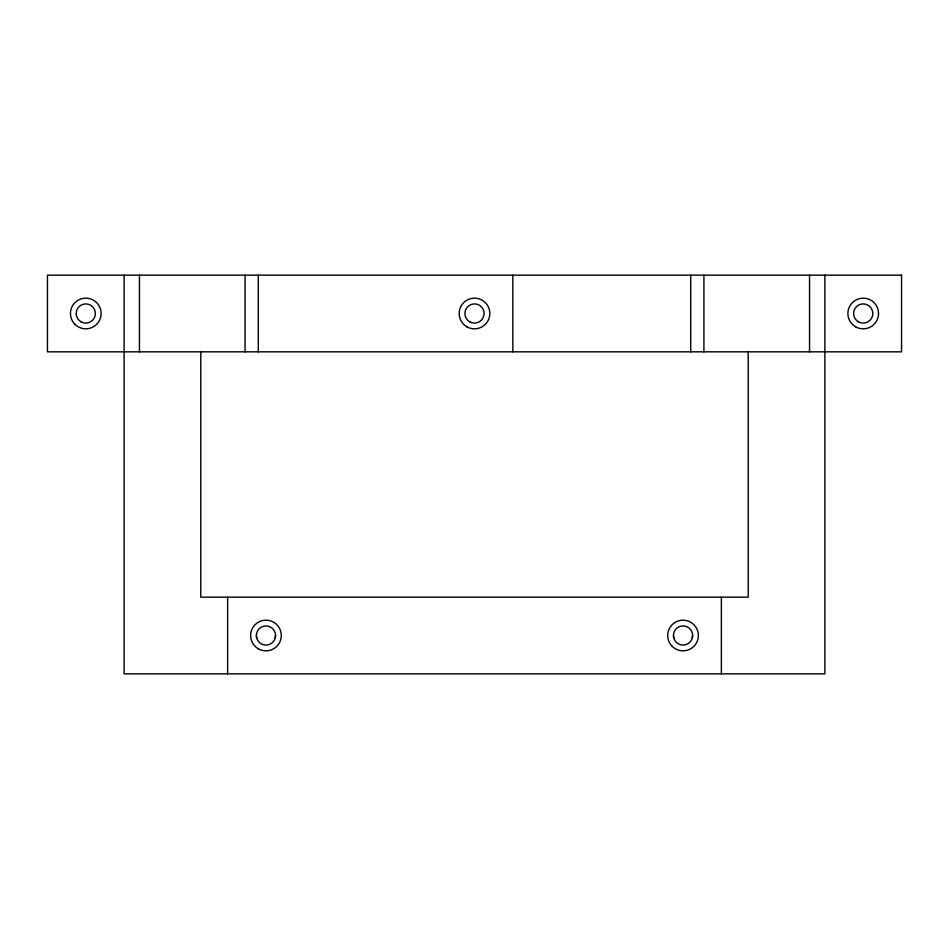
<?xml version="1.0" encoding="UTF-8"?>
<svg xmlns="http://www.w3.org/2000/svg" width="949" height="949" viewBox="0 0 949 949"><rect width="100%" height="100%" fill="white"/><g stroke="black" fill="none" stroke-linecap="round" stroke-linejoin="round"><path stroke-width="1.42" d="M275.21 637.989L275.542 635.51A9.585 9.585 0 0 0 261.165 627.206A9.585 9.585 0 0 0 261.165 643.802A9.585 9.585 0 0 0 275.542 635.51M692.296 637.989L692.628 635.51A9.585 9.585 0 0 0 678.25 627.206A9.585 9.585 0 0 0 678.25 643.802A9.585 9.585 0 0 0 692.628 635.51M673.458 635.51L673.79 637.989M256.372 635.51L256.704 637.989M824.883 275.163L824.883 673.837L124.117 673.837L124.117 275.163M809.544 275.163L809.544 351.83M748.215 351.83L748.215 597.17L200.785 597.17L200.785 351.83M721.37 597.17L721.37 673.837M703.921 275.163L703.921 351.83M690.706 275.163L690.706 351.83M512.84 275.163L512.84 351.83M258.294 275.163L258.294 351.83M245.079 275.163L245.079 351.83M227.63 597.17L227.63 673.837M139.456 275.163L139.456 351.83M901.55 275.163L47.45 275.163L47.45 351.83L901.55 351.83L901.55 275.163M855.488 326.741A15.338 15.338 0 0 0 878.549 313.561A15.338 15.338 0 0 0 855.607 300.181A15.338 15.338 0 0 0 855.488 326.741M469.708 321.794A9.585 9.585 0 0 0 484.085 313.49A9.585 9.585 0 0 0 469.708 305.198A9.585 9.585 0 0 0 469.708 321.794M858.418 321.794A9.585 9.585 0 0 0 872.795 313.49A9.585 9.585 0 0 0 858.418 305.198A9.585 9.585 0 0 0 858.418 321.794M672.2 646.352A15.338 15.338 0 0 0 697.847 639.472A15.338 15.338 0 0 0 679.069 620.693A15.338 15.338 0 0 0 672.2 646.352M258.294 648.784A15.338 15.338 0 0 0 281.295 635.51A15.338 15.338 0 0 0 258.294 622.224A15.338 15.338 0 0 0 258.294 648.784M74.995 324.392A15.338 15.338 0 0 0 100.618 317.393A15.338 15.338 0 0 0 81.744 298.698A15.338 15.338 0 0 0 74.995 324.392M80.997 321.794A9.585 9.585 0 0 0 95.363 313.49A9.585 9.585 0 0 0 80.997 305.198A9.585 9.585 0 0 0 80.997 321.794M466.837 326.776A15.338 15.338 0 0 0 489.838 313.49A15.338 15.338 0 0 0 466.837 300.216A15.338 15.338 0 0 0 466.837 326.776"/></g></svg>
